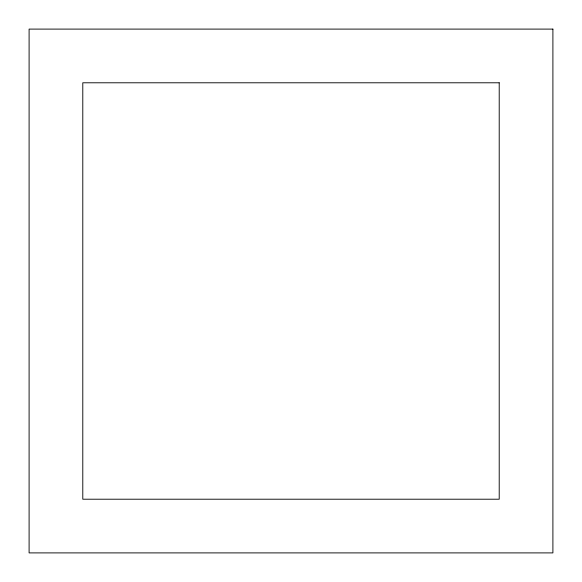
<?xml version="1.0" encoding="UTF-8"?>
<svg xmlns="http://www.w3.org/2000/svg" width="582" height="582" viewBox="0 0 582 582"><rect width="100%" height="100%" fill="white"/><g stroke="black" fill="none" stroke-linecap="round" stroke-linejoin="round"><path stroke-width="0.87" d="M552.9 29.1L29.1 29.1L29.1 552.9L552.9 552.9L552.9 29.1M499.211 82.79L82.79 82.79L82.79 499.211L499.211 499.211L499.211 82.79"/></g></svg>
